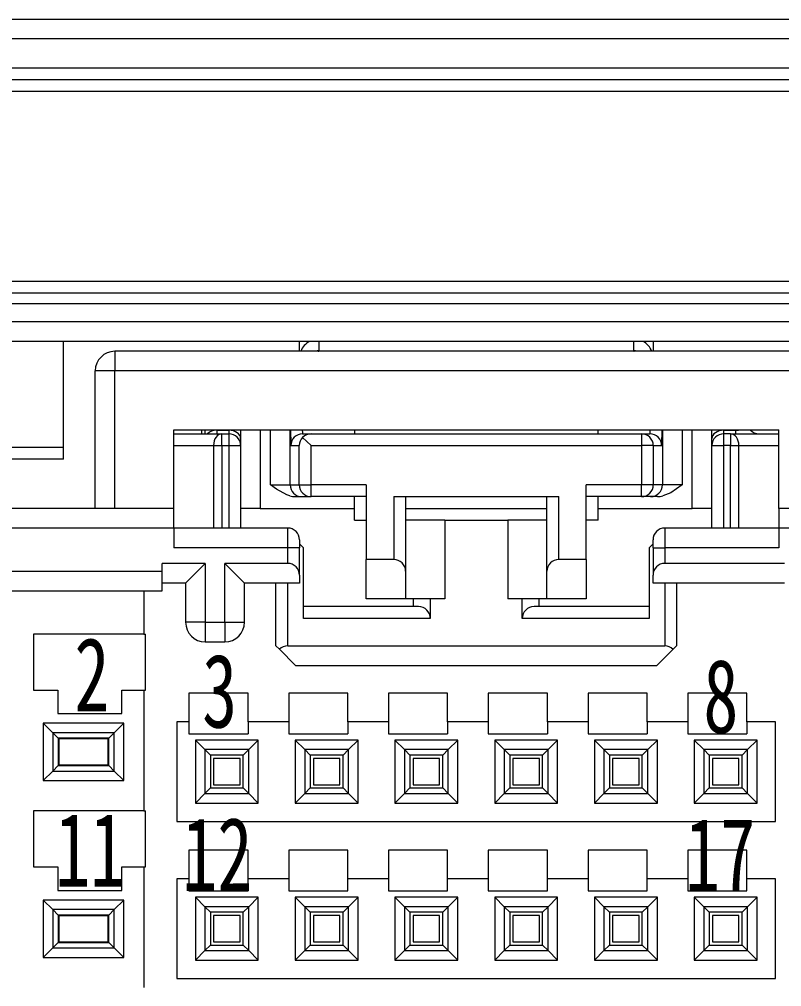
# Model space of a CAD drawing. Header units: inches. Extents: x 47316 to 59086, y 3141 to 11743.
# Drawn here: x 55402.85 to 55426.13, y 9795.87 to 9825.42 of the extents above; entities that cross this region are included whole.
import ezdxf

# ---------------------------------------------------------------- set-up
doc = ezdxf.new("R2010")
doc.units = ezdxf.units.IN
doc.header["$MEASUREMENT"] = 0
doc.layers.add('_BLACK_HOLE', color=7, linetype='Continuous')
doc.styles.get("Standard").update_dxf_attribs({"font": ''})
doc.styles.get('Standard').set_extended_font_data('SimSun')

msp = doc.modelspace()

# ---------------------------------------------------------------- linework, layer by layer
at = {"layer": '_BLACK_HOLE', "color": 0, "lineweight": 15}
for p, q in [((55440.793, 9825.421), (55392.817, 9825.421)), ((55440.793, 9824.821), (55392.817, 9824.821)), ((55442.937, 9823.927), (55390.673, 9823.927)), ((55442.937, 9823.572), (55390.673, 9823.572)), ((55444.081, 9823.217), (55389.529, 9823.217)), ((55385.365, 9817.42), (55448.245, 9817.42)), ((55385.365, 9817.063), (55448.245, 9817.063)), ((55385.365, 9816.741), (55448.245, 9816.741)), ((55442.125, 9816.181), (55391.485, 9816.181)), ((55442.125, 9815.581), (55391.485, 9815.581)), ((55411.125, 9812.881), (55411.136, 9812.44)), ((55411.489, 9812.88), (55411.494, 9812.79)), ((55411.494, 9812.79), (55411.498, 9812.766)), ((55411.498, 9812.766), (55411.499, 9812.763)), ((55411.499, 9812.763), (55411.501, 9812.761)), ((55422.109, 9812.761), (55422.11, 9812.762)), ((55422.11, 9812.762), (55422.111, 9812.764)), ((55422.111, 9812.764), (55422.113, 9812.77)), ((55422.113, 9812.77), (55422.121, 9812.88)), ((55422.474, 9812.435), (55422.485, 9812.881)), ((55411.136, 9812.44), (55411.139, 9812.407)), ((55411.139, 9812.407), (55411.14, 9812.402)), ((55411.14, 9812.402), (55411.141, 9812.401)), ((55422.469, 9812.401), (55422.47, 9812.402)), ((55422.47, 9812.402), (55422.471, 9812.405)), ((55422.471, 9812.405), (55422.474, 9812.435)), ((55410.7, 9811.065), (55410.519, 9811.201)), ((55423.091, 9811.201), (55422.745, 9810.96)), ((55411.014, 9810.891), (55410.7, 9811.065)), ((55422.745, 9810.96), (55422.504, 9810.862)), ((55411.106, 9810.862), (55411.014, 9810.891))]:
    msp.add_line(p, q, dxfattribs=at)
at = {"layer": '_BLACK_HOLE', "color": 0, "lineweight": 15, "ltscale": 0.0675}
msp.add_line((55404.195, 9812.341), (55404.195, 9815.581), dxfattribs=at)
at = {"layer": '_BLACK_HOLE', "color": 0, "lineweight": 15, "ltscale": 0.00625}
for p, q in [((55411.405, 9815.281), (55411.405, 9815.581)), ((55422.205, 9815.581), (55422.205, 9815.281))]:
    msp.add_line(p, q, dxfattribs=at)
at = {"layer": '_BLACK_HOLE', "color": 0, "lineweight": 15, "ltscale": 0.005978}
for p, q in [((55412.005, 9815.294), (55412.005, 9815.581)), ((55421.605, 9815.581), (55421.605, 9815.294))]:
    msp.add_line(p, q, dxfattribs=at)
at = {"layer": '_BLACK_HOLE', "color": 0, "lineweight": 15, "ltscale": 0.460001}
for p, q in [((55427.845, 9815.281), (55405.765, 9815.281)), ((55427.845, 9814.681), (55405.765, 9814.681))]:
    msp.add_line(p, q, dxfattribs=at)
at = {"layer": '_BLACK_HOLE', "color": 0, "lineweight": 15, "ltscale": 0.0125}
for p, q in [((55405.765, 9815.281), (55405.765, 9814.681)), ((55405.765, 9814.681), (55405.165, 9814.681)), ((55407.565, 9809.881), (55407.565, 9810.481)), ((55410.205, 9810.481), (55409.605, 9810.481)), ((55424.005, 9810.481), (55423.405, 9810.481)), ((55426.045, 9810.481), (55426.045, 9809.881)), ((55407.565, 9809.881), (55407.565, 9809.281)), ((55411.045, 9809.281), (55411.045, 9809.881)), ((55422.565, 9809.881), (55422.565, 9809.281)), ((55426.045, 9809.881), (55426.045, 9809.281)), ((55407.205, 9807.961), (55407.205, 9808.561)), ((55415.401, 9807.721), (55415.401, 9807.121)), ((55418.209, 9807.121), (55418.209, 9807.721)), ((55408.525, 9807.001), (55407.925, 9807.001)), ((55408.525, 9807.001), (55409.125, 9807.001)), ((55408.525, 9807.001), (55408.525, 9806.401)), ((55409.125, 9807.001), (55409.125, 9806.401)), ((55409.125, 9807.001), (55409.725, 9807.001)), ((55408.525, 9806.401), (55409.125, 9806.401))]:
    msp.add_line(p, q, dxfattribs=at)
at = {"layer": '_BLACK_HOLE', "color": 0, "lineweight": 15, "ltscale": 0.0875}
for p, q in [((55405.165, 9810.481), (55405.165, 9814.681)), ((55405.765, 9810.481), (55405.765, 9814.681))]:
    msp.add_line(p, q, dxfattribs=at)
at = {"layer": '_BLACK_HOLE', "color": 0, "lineweight": 15, "ltscale": 0.05}
for p, q in [((55407.565, 9810.481), (55407.565, 9812.881)), ((55410.205, 9812.881), (55410.205, 9810.481)), ((55423.405, 9810.481), (55423.405, 9812.881)), ((55426.045, 9810.481), (55426.045, 9812.881)), ((55415.845, 9810.121), (55415.845, 9807.721)), ((55417.765, 9810.121), (55417.765, 9807.721))]:
    msp.add_line(p, q, dxfattribs=at)
at = {"layer": '_BLACK_HOLE', "color": 0, "lineweight": 15, "ltscale": 0.385001}
msp.add_line((55407.565, 9812.881), (55426.045, 9812.881), dxfattribs=at)
at = {"layer": '_BLACK_HOLE', "color": 0, "lineweight": 15, "ltscale": 0.030608}
for p, q in [((55407.565, 9812.761), (55409.034, 9812.761)), ((55424.576, 9812.761), (55426.045, 9812.761))]:
    msp.add_line(p, q, dxfattribs=at)
at = {"layer": '_BLACK_HOLE', "color": 0, "lineweight": 15, "ltscale": 0.0025}
for p, q in [((55408.417, 9812.761), (55408.417, 9812.881)), ((55408.525, 9812.761), (55408.525, 9812.881))]:
    msp.add_line(p, q, dxfattribs=at)
at = {"layer": '_BLACK_HOLE', "color": 0, "lineweight": 15, "ltscale": 0.00030365}
for p, q in [((55408.885, 9812.867), (55408.885, 9812.881)), ((55409.245, 9812.881), (55409.245, 9812.867)), ((55424.365, 9812.867), (55424.365, 9812.881)), ((55424.725, 9812.881), (55424.725, 9812.867))]:
    msp.add_line(p, q, dxfattribs=at)
at = {"layer": '_BLACK_HOLE', "color": 0, "lineweight": 15, "ltscale": 0.0075}
for p, q in [((55408.885, 9812.867), (55409.245, 9812.867)), ((55409.034, 9812.401), (55409.034, 9812.761)), ((55409.245, 9812.761), (55409.245, 9812.401)), ((55421.853, 9812.761), (55421.853, 9812.401)), ((55424.365, 9812.867), (55424.725, 9812.867)), ((55424.365, 9812.401), (55424.365, 9812.761)), ((55424.576, 9812.761), (55424.576, 9812.401)), ((55409.245, 9812.401), (55409.605, 9812.401)), ((55424.005, 9812.401), (55424.365, 9812.401)), ((55404.195, 9811.981), (55404.195, 9812.341)), ((55411.757, 9810.841), (55411.757, 9811.201)), ((55421.853, 9810.841), (55421.853, 9811.201)), ((55413.085, 9810.121), (55413.445, 9810.121)), ((55420.525, 9810.121), (55420.165, 9810.121)), ((55411.405, 9809.281), (55411.045, 9809.281)), ((55422.205, 9809.281), (55422.565, 9809.281))]:
    msp.add_line(p, q, dxfattribs=at)
at = {"layer": '_BLACK_HOLE', "color": 0, "lineweight": 15, "ltscale": 0.002197}
for p, q in [((55408.885, 9812.761), (55408.885, 9812.867)), ((55409.245, 9812.867), (55409.245, 9812.761)), ((55424.365, 9812.761), (55424.365, 9812.867)), ((55424.725, 9812.867), (55424.725, 9812.761))]:
    msp.add_line(p, q, dxfattribs=at)
at = {"layer": '_BLACK_HOLE', "color": 0, "lineweight": 15, "ltscale": 0.004393}
for p, q in [((55409.034, 9812.761), (55409.245, 9812.761)), ((55424.576, 9812.761), (55424.365, 9812.761)), ((55409.034, 9812.401), (55409.245, 9812.401)), ((55424.576, 9812.401), (55424.365, 9812.401))]:
    msp.add_line(p, q, dxfattribs=at)
at = {"layer": '_BLACK_HOLE', "color": 0, "lineweight": 15, "ltscale": 0.005607}
for p, q in [((55409.605, 9812.881), (55409.605, 9812.612)), ((55424.005, 9812.612), (55424.005, 9812.881))]:
    msp.add_line(p, q, dxfattribs=at)
at = {"layer": '_BLACK_HOLE', "color": 0, "lineweight": 15, "ltscale": 0.035001}
for p, q in [((55410.519, 9811.201), (55410.519, 9812.881)), ((55411.118, 9811.201), (55411.118, 9812.881)), ((55422.491, 9812.881), (55422.491, 9811.201)), ((55423.091, 9812.881), (55423.091, 9811.201)), ((55411.405, 9808.201), (55409.725, 9808.201))]:
    msp.add_line(p, q, dxfattribs=at)
at = {"layer": '_BLACK_HOLE', "color": 0, "lineweight": 15, "ltscale": 0.005333}
for p, q in [((55411.501, 9812.761), (55411.757, 9812.761)), ((55421.853, 9812.761), (55422.109, 9812.761)), ((55411.141, 9812.401), (55411.397, 9812.401)), ((55422.213, 9812.401), (55422.469, 9812.401))]:
    msp.add_line(p, q, dxfattribs=at)
at = {"layer": '_BLACK_HOLE', "color": 0, "lineweight": 15, "ltscale": 0.210339}
for p, q in [((55411.757, 9812.761), (55421.853, 9812.761)), ((55411.757, 9812.401), (55421.853, 9812.401))]:
    msp.add_line(p, q, dxfattribs=at)
at = {"layer": '_BLACK_HOLE', "color": 0, "lineweight": 15, "ltscale": 0.002482}
for p, q in [((55413.085, 9812.88), (55413.085, 9812.761)), ((55420.525, 9812.761), (55420.525, 9812.88))]:
    msp.add_line(p, q, dxfattribs=at)
at = {"layer": '_BLACK_HOLE', "color": 0, "lineweight": 15, "ltscale": 0.000356293}
msp.add_line((55425.193, 9812.864), (55425.193, 9812.881), dxfattribs=at)
at = {"layer": '_BLACK_HOLE', "color": 0, "lineweight": 15, "ltscale": 0.025304}
for p, q in [((55407.565, 9812.401), (55408.78, 9812.401)), ((55424.83, 9812.401), (55426.045, 9812.401))]:
    msp.add_line(p, q, dxfattribs=at)
at = {"layer": '_BLACK_HOLE', "color": 0, "lineweight": 15, "ltscale": 0.052499}
for p, q in [((55408.78, 9812.401), (55408.78, 9809.881)), ((55409.034, 9812.401), (55409.034, 9809.881)), ((55409.245, 9812.401), (55409.245, 9809.881)), ((55409.605, 9812.401), (55409.605, 9809.881)), ((55424.005, 9809.881), (55424.005, 9812.401)), ((55424.365, 9809.881), (55424.365, 9812.401)), ((55424.576, 9809.881), (55424.576, 9812.401)), ((55424.83, 9809.881), (55424.83, 9812.401))]:
    msp.add_line(p, q, dxfattribs=at)
at = {"layer": '_BLACK_HOLE', "color": 0, "lineweight": 15, "ltscale": 0.005304}
for p, q in [((55408.78, 9812.401), (55409.034, 9812.401)), ((55424.576, 9812.401), (55424.83, 9812.401))]:
    msp.add_line(p, q, dxfattribs=at)
at = {"layer": '_BLACK_HOLE', "color": 0, "lineweight": 15, "ltscale": 0.004387}
msp.add_line((55409.605, 9812.612), (55409.605, 9812.402), dxfattribs=at)
at = {"layer": '_BLACK_HOLE', "color": 0, "lineweight": 15, "ltscale": 0.025}
for p, q in [((55411.397, 9811.201), (55411.397, 9812.401)), ((55411.757, 9811.201), (55411.757, 9812.401)), ((55421.853, 9812.401), (55421.853, 9811.201)), ((55422.213, 9812.401), (55422.213, 9811.201)), ((55415.845, 9810.121), (55414.645, 9810.121)), ((55418.965, 9810.121), (55417.765, 9810.121)), ((55413.445, 9807.721), (55413.445, 9808.921)), ((55420.165, 9808.921), (55420.165, 9807.721)), ((55407.925, 9808.201), (55407.925, 9807.001)), ((55409.725, 9807.001), (55409.725, 9808.201)), ((55414.645, 9807.721), (55413.445, 9807.721)), ((55415.845, 9807.721), (55414.645, 9807.721)), ((55418.965, 9807.721), (55417.765, 9807.721)), ((55420.165, 9807.721), (55418.965, 9807.721))]:
    msp.add_line(p, q, dxfattribs=at)
at = {"layer": '_BLACK_HOLE', "color": 0, "lineweight": 15, "ltscale": 0.007464}
msp.add_line((55411.757, 9812.401), (55411.501, 9812.652), dxfattribs=at)
at = {"layer": '_BLACK_HOLE', "color": 0, "lineweight": 15, "ltscale": 0.007498}
for p, q in [((55422.213, 9812.401), (55421.853, 9812.401)), ((55411.397, 9811.201), (55411.757, 9811.201)), ((55422.213, 9811.201), (55421.853, 9811.201))]:
    msp.add_line(p, q, dxfattribs=at)
at = {"layer": '_BLACK_HOLE', "color": 0, "lineweight": 15, "ltscale": 0.004394}
msp.add_line((55424.005, 9812.401), (55424.005, 9812.612), dxfattribs=at)
at = {"layer": '_BLACK_HOLE', "color": 0, "lineweight": 15, "ltscale": 0.274789}
for p, q in [((55404.195, 9812.341), (55391.005, 9812.341)), ((55404.195, 9811.981), (55391.005, 9811.981))]:
    msp.add_line(p, q, dxfattribs=at)
at = {"layer": '_BLACK_HOLE', "color": 0, "lineweight": 15, "ltscale": 0.008746}
msp.add_line((55410.519, 9811.201), (55410.938, 9811.201), dxfattribs=at)
at = {"layer": '_BLACK_HOLE', "color": 0, "lineweight": 15, "ltscale": 0.003751}
msp.add_line((55410.938, 9811.201), (55411.118, 9811.201), dxfattribs=at)
at = {"layer": '_BLACK_HOLE', "color": 0, "lineweight": 15, "ltscale": 0.005801}
for p, q in [((55411.118, 9811.201), (55411.397, 9811.201)), ((55422.491, 9811.201), (55422.213, 9811.201))]:
    msp.add_line(p, q, dxfattribs=at)
at = {"layer": '_BLACK_HOLE', "color": 0, "lineweight": 15, "ltscale": 0.03517}
for p, q in [((55413.445, 9811.201), (55411.757, 9811.201)), ((55421.853, 9811.201), (55420.165, 9811.201)), ((55413.445, 9810.841), (55411.757, 9810.841)), ((55421.853, 9810.841), (55420.165, 9810.841))]:
    msp.add_line(p, q, dxfattribs=at)
at = {"layer": '_BLACK_HOLE', "color": 0, "lineweight": 15, "ltscale": 0.0475}
for p, q in [((55413.445, 9811.201), (55413.445, 9808.921)), ((55420.165, 9808.921), (55420.165, 9811.201)), ((55414.645, 9810.841), (55414.645, 9808.561)), ((55418.965, 9808.561), (55418.965, 9810.841))]:
    msp.add_line(p, q, dxfattribs=at)
at = {"layer": '_BLACK_HOLE', "color": 0, "lineweight": 15, "ltscale": 0.003752}
msp.add_line((55422.672, 9811.201), (55422.491, 9811.201), dxfattribs=at)
at = {"layer": '_BLACK_HOLE', "color": 0, "lineweight": 15, "ltscale": 0.008745}
msp.add_line((55423.091, 9811.201), (55422.672, 9811.201), dxfattribs=at)
at = {"layer": '_BLACK_HOLE', "color": 0, "lineweight": 15, "ltscale": 0.004381}
for p, q in [((55411.268, 9810.841), (55411.478, 9810.841)), ((55422.342, 9810.841), (55422.132, 9810.841))]:
    msp.add_line(p, q, dxfattribs=at)
at = {"layer": '_BLACK_HOLE', "color": 0, "lineweight": 15, "ltscale": 0.005803}
for p, q in [((55411.478, 9810.841), (55411.757, 9810.841)), ((55422.132, 9810.841), (55421.853, 9810.841))]:
    msp.add_line(p, q, dxfattribs=at)
at = {"layer": '_BLACK_HOLE', "color": 0, "lineweight": 15, "ltscale": 0.015}
for p, q in [((55413.085, 9810.121), (55413.085, 9810.841)), ((55420.525, 9810.121), (55420.525, 9810.841)), ((55404.025, 9804.931), (55404.025, 9804.211)), ((55405.975, 9804.211), (55405.975, 9804.931)), ((55404.025, 9799.531), (55404.025, 9798.811)), ((55405.975, 9798.811), (55405.975, 9799.531))]:
    msp.add_line(p, q, dxfattribs=at)
at = {"layer": '_BLACK_HOLE', "color": 0, "lineweight": 15, "ltscale": 0.104999}
msp.add_line((55414.285, 9810.841), (55419.325, 9810.841), dxfattribs=at)
at = {"layer": '_BLACK_HOLE', "color": 0, "lineweight": 15, "ltscale": 0.04}
for p, q in [((55414.285, 9810.841), (55414.285, 9808.921)), ((55419.325, 9808.921), (55419.325, 9810.841))]:
    msp.add_line(p, q, dxfattribs=at)
at = {"layer": '_BLACK_HOLE', "color": 0, "lineweight": 15, "ltscale": 0.339999}
for p, q in [((55407.565, 9810.481), (55391.245, 9810.481)), ((55442.365, 9810.481), (55426.045, 9810.481)), ((55407.565, 9809.881), (55391.245, 9809.881)), ((55442.365, 9809.881), (55426.045, 9809.881))]:
    msp.add_line(p, q, dxfattribs=at)
at = {"layer": '_BLACK_HOLE', "color": 0, "lineweight": 15, "ltscale": 0.060001}
for p, q in [((55410.205, 9810.481), (55413.085, 9810.481)), ((55420.525, 9810.481), (55423.405, 9810.481))]:
    msp.add_line(p, q, dxfattribs=at)
at = {"layer": '_BLACK_HOLE', "color": 0, "lineweight": 15, "ltscale": 0.089999}
msp.add_line((55414.645, 9810.481), (55418.965, 9810.481), dxfattribs=at)
at = {"layer": '_BLACK_HOLE', "color": 0, "lineweight": 15, "ltscale": 0.039999}
for p, q in [((55415.845, 9810.121), (55417.765, 9810.121)), ((55410.685, 9806.281), (55410.685, 9808.201)), ((55411.045, 9806.281), (55411.045, 9808.201)), ((55422.565, 9808.201), (55422.565, 9806.281)), ((55422.925, 9808.201), (55422.925, 9806.281)), ((55408.225, 9803.401), (55408.225, 9801.481)), ((55410.145, 9801.481), (55410.145, 9803.401)), ((55411.273, 9803.401), (55411.273, 9801.481)), ((55413.193, 9803.401), (55411.273, 9803.401)), ((55413.193, 9801.481), (55413.193, 9803.401)), ((55414.321, 9803.401), (55414.321, 9801.481)), ((55416.241, 9801.481), (55416.241, 9803.401)), ((55417.369, 9803.401), (55417.369, 9801.481)), ((55419.289, 9801.481), (55419.289, 9803.401)), ((55420.417, 9803.401), (55420.417, 9801.481)), ((55422.337, 9803.401), (55420.417, 9803.401)), ((55422.337, 9801.481), (55422.337, 9803.401)), ((55423.465, 9803.401), (55423.465, 9801.481)), ((55425.385, 9801.481), (55425.385, 9803.401)), ((55411.273, 9801.481), (55413.193, 9801.481)), ((55420.417, 9801.481), (55422.337, 9801.481)), ((55408.225, 9798.601), (55408.225, 9796.681)), ((55410.145, 9796.681), (55410.145, 9798.601)), ((55411.273, 9798.601), (55411.273, 9796.681)), ((55413.193, 9798.601), (55411.273, 9798.601)), ((55413.193, 9796.681), (55413.193, 9798.601)), ((55414.321, 9798.601), (55414.321, 9796.681)), ((55416.241, 9796.681), (55416.241, 9798.601)), ((55417.369, 9798.601), (55417.369, 9796.681)), ((55419.289, 9796.681), (55419.289, 9798.601)), ((55420.417, 9798.601), (55420.417, 9796.681)), ((55422.337, 9798.601), (55420.417, 9798.601)), ((55422.337, 9796.681), (55422.337, 9798.601)), ((55423.465, 9798.601), (55423.465, 9796.681)), ((55425.385, 9796.681), (55425.385, 9798.601)), ((55411.273, 9796.681), (55413.193, 9796.681)), ((55420.417, 9796.681), (55422.337, 9796.681))]:
    msp.add_line(p, q, dxfattribs=at)
at = {"layer": '_BLACK_HOLE', "color": 0, "lineweight": 15, "ltscale": 0.072501}
for p, q in [((55411.045, 9809.881), (55407.565, 9809.881)), ((55426.045, 9809.881), (55422.565, 9809.881)), ((55411.045, 9809.281), (55407.565, 9809.281)), ((55426.045, 9809.281), (55422.565, 9809.281))]:
    msp.add_line(p, q, dxfattribs=at)
at = {"layer": '_BLACK_HOLE', "color": 0, "lineweight": 15, "ltscale": 0.005}
for p, q in [((55411.405, 9809.521), (55411.405, 9809.281)), ((55422.205, 9809.281), (55422.205, 9809.521)), ((55407.205, 9808.561), (55407.205, 9808.801)), ((55411.405, 9808.441), (55411.405, 9808.201)), ((55422.205, 9808.201), (55422.205, 9808.441)), ((55414.885, 9807.481), (55414.885, 9807.721)), ((55418.725, 9807.481), (55418.725, 9807.721)), ((55404.034, 9803.458), (55403.865, 9803.628)), ((55405.576, 9803.458), (55405.745, 9803.628)), ((55408.684, 9802.942), (55408.515, 9803.112)), ((55409.686, 9802.942), (55409.855, 9803.112)), ((55411.732, 9802.942), (55411.563, 9803.112)), ((55412.734, 9802.942), (55412.903, 9803.112)), ((55414.78, 9802.942), (55414.611, 9803.112)), ((55415.782, 9802.942), (55415.951, 9803.112)), ((55417.828, 9802.942), (55417.659, 9803.112)), ((55418.83, 9802.942), (55418.999, 9803.112)), ((55420.876, 9802.942), (55420.707, 9803.112)), ((55421.878, 9802.942), (55422.047, 9803.112)), ((55423.924, 9802.942), (55423.755, 9803.112)), ((55424.926, 9802.942), (55425.095, 9803.112)), ((55404.034, 9802.625), (55403.865, 9802.455)), ((55405.576, 9802.625), (55405.745, 9802.455)), ((55408.684, 9801.941), (55408.515, 9801.771)), ((55409.686, 9801.941), (55409.855, 9801.771)), ((55411.732, 9801.941), (55411.563, 9801.771)), ((55412.734, 9801.941), (55412.903, 9801.771)), ((55414.78, 9801.941), (55414.611, 9801.771)), ((55415.782, 9801.941), (55415.951, 9801.771)), ((55417.828, 9801.941), (55417.659, 9801.771)), ((55418.83, 9801.941), (55418.999, 9801.771)), ((55420.876, 9801.941), (55420.707, 9801.771)), ((55421.878, 9801.941), (55422.047, 9801.771)), ((55423.924, 9801.941), (55423.755, 9801.771)), ((55424.926, 9801.941), (55425.095, 9801.771)), ((55404.034, 9798.058), (55403.865, 9798.228)), ((55405.576, 9798.058), (55405.745, 9798.228)), ((55408.684, 9798.142), (55408.515, 9798.312)), ((55409.686, 9798.142), (55409.855, 9798.312)), ((55411.732, 9798.142), (55411.563, 9798.312)), ((55412.734, 9798.142), (55412.903, 9798.312)), ((55414.78, 9798.142), (55414.611, 9798.312)), ((55415.782, 9798.142), (55415.951, 9798.312)), ((55417.828, 9798.142), (55417.659, 9798.312)), ((55418.83, 9798.142), (55418.999, 9798.312)), ((55420.876, 9798.142), (55420.707, 9798.312)), ((55421.878, 9798.142), (55422.047, 9798.312)), ((55423.924, 9798.142), (55423.755, 9798.312)), ((55424.926, 9798.142), (55425.095, 9798.312)), ((55404.034, 9797.225), (55403.865, 9797.055)), ((55405.576, 9797.225), (55405.745, 9797.055)), ((55408.684, 9797.141), (55408.515, 9796.971)), ((55409.686, 9797.141), (55409.855, 9796.971)), ((55411.732, 9797.141), (55411.563, 9796.971)), ((55412.734, 9797.141), (55412.903, 9796.971)), ((55414.78, 9797.141), (55414.611, 9796.971)), ((55415.782, 9797.141), (55415.951, 9796.971)), ((55417.828, 9797.141), (55417.659, 9796.971)), ((55418.83, 9797.141), (55418.999, 9796.971)), ((55420.876, 9797.141), (55420.707, 9796.971)), ((55421.878, 9797.141), (55422.047, 9796.971)), ((55423.924, 9797.141), (55423.755, 9796.971)), ((55424.926, 9797.141), (55425.095, 9796.971))]:
    msp.add_line(p, q, dxfattribs=at)
at = {"layer": '_BLACK_HOLE', "color": 0, "lineweight": 15, "ltscale": 0.010001}
for p, q in [((55411.045, 9808.801), (55411.045, 9809.281)), ((55422.565, 9809.281), (55422.565, 9808.801))]:
    msp.add_line(p, q, dxfattribs=at)
at = {"layer": '_BLACK_HOLE', "color": 0, "lineweight": 15, "ltscale": 0.003535}
for p, q in [((55411.525, 9809.281), (55411.405, 9809.401)), ((55422.205, 9809.401), (55422.085, 9809.281))]:
    msp.add_line(p, q, dxfattribs=at)
at = {"layer": '_BLACK_HOLE', "color": 0, "lineweight": 15, "ltscale": 0.0175}
for p, q in [((55411.405, 9808.441), (55411.405, 9809.281)), ((55422.205, 9809.281), (55422.205, 9808.441)), ((55414.285, 9808.921), (55413.445, 9808.921)), ((55420.165, 9808.921), (55419.325, 9808.921)), ((55414.645, 9808.561), (55414.645, 9807.721)), ((55418.965, 9807.721), (55418.965, 9808.561))]:
    msp.add_line(p, q, dxfattribs=at)
at = {"layer": '_BLACK_HOLE', "color": 0, "lineweight": 15, "ltscale": 0.045}
for p, q in [((55411.525, 9807.121), (55411.525, 9809.281)), ((55422.085, 9809.281), (55422.085, 9807.121))]:
    msp.add_line(p, q, dxfattribs=at)
at = {"layer": '_BLACK_HOLE', "color": 0, "lineweight": 15, "ltscale": 0.121249}
for p, q in [((55401.385, 9808.561), (55407.205, 9808.561)), ((55401.385, 9807.961), (55407.205, 9807.961))]:
    msp.add_line(p, q, dxfattribs=at)
at = {"layer": '_BLACK_HOLE', "color": 0, "lineweight": 15, "ltscale": 0.027499}
msp.add_line((55408.525, 9808.801), (55407.205, 9808.801), dxfattribs=at)
at = {"layer": '_BLACK_HOLE', "color": 0, "lineweight": 15, "ltscale": 0.017678}
for p, q in [((55407.925, 9808.201), (55408.525, 9808.801)), ((55409.725, 9808.201), (55409.125, 9808.801))]:
    msp.add_line(p, q, dxfattribs=at)
at = {"layer": '_BLACK_HOLE', "color": 0, "lineweight": 15, "ltscale": 0.0375}
for p, q in [((55408.525, 9808.801), (55408.525, 9807.001)), ((55409.125, 9807.001), (55409.125, 9808.801))]:
    msp.add_line(p, q, dxfattribs=at)
at = {"layer": '_BLACK_HOLE', "color": 0, "lineweight": 15, "ltscale": 0.040001}
for p, q in [((55411.045, 9808.801), (55409.125, 9808.801)), ((55410.145, 9803.401), (55408.225, 9803.401)), ((55416.241, 9803.401), (55414.321, 9803.401)), ((55419.289, 9803.401), (55417.369, 9803.401)), ((55425.385, 9803.401), (55423.465, 9803.401)), ((55408.225, 9801.481), (55410.145, 9801.481)), ((55414.321, 9801.481), (55416.241, 9801.481)), ((55417.369, 9801.481), (55419.289, 9801.481)), ((55423.465, 9801.481), (55425.385, 9801.481)), ((55410.145, 9798.601), (55408.225, 9798.601)), ((55416.241, 9798.601), (55414.321, 9798.601)), ((55419.289, 9798.601), (55417.369, 9798.601)), ((55425.385, 9798.601), (55423.465, 9798.601)), ((55408.225, 9796.681), (55410.145, 9796.681)), ((55414.321, 9796.681), (55416.241, 9796.681)), ((55417.369, 9796.681), (55419.289, 9796.681)), ((55423.465, 9796.681), (55425.385, 9796.681))]:
    msp.add_line(p, q, dxfattribs=at)
at = {"layer": '_BLACK_HOLE', "color": 0, "lineweight": 15, "ltscale": 0.07625}
msp.add_line((55426.225, 9808.801), (55422.565, 9808.801), dxfattribs=at)
at = {"layer": '_BLACK_HOLE', "color": 0, "lineweight": 15, "ltscale": 0.0275}
msp.add_line((55406.65, 9807.961), (55406.65, 9806.641), dxfattribs=at)
at = {"layer": '_BLACK_HOLE', "color": 0, "lineweight": 15, "ltscale": 0.014999}
msp.add_line((55407.925, 9808.201), (55407.205, 9808.201), dxfattribs=at)
at = {"layer": '_BLACK_HOLE', "color": 0, "lineweight": 15, "ltscale": 0.083749}
msp.add_line((55426.225, 9808.201), (55422.205, 9808.201), dxfattribs=at)
at = {"layer": '_BLACK_HOLE', "color": 0, "lineweight": 15, "ltscale": 0.07325}
for p, q in [((55415.041, 9807.481), (55411.525, 9807.481)), ((55422.085, 9807.481), (55418.569, 9807.481))]:
    msp.add_line(p, q, dxfattribs=at)
at = {"layer": '_BLACK_HOLE', "color": 0, "lineweight": 15, "ltscale": 0.08075}
for p, q in [((55415.401, 9807.121), (55411.525, 9807.121)), ((55422.085, 9807.121), (55418.209, 9807.121))]:
    msp.add_line(p, q, dxfattribs=at)
at = {"layer": '_BLACK_HOLE', "color": 0, "lineweight": 15, "ltscale": 0.035625}
for p, q in [((55403.275, 9806.641), (55403.275, 9804.931)), ((55406.695, 9804.931), (55406.695, 9806.641)), ((55403.275, 9801.241), (55403.275, 9799.531)), ((55406.695, 9799.531), (55406.695, 9801.241))]:
    msp.add_line(p, q, dxfattribs=at)
at = {"layer": '_BLACK_HOLE', "color": 0, "lineweight": 15, "ltscale": 0.070312}
for p, q in [((55406.65, 9806.641), (55403.275, 9806.641)), ((55406.65, 9801.241), (55403.275, 9801.241))]:
    msp.add_line(p, q, dxfattribs=at)
at = {"layer": '_BLACK_HOLE', "color": 0, "lineweight": 15, "ltscale": 0.000938416}
for p, q in [((55406.65, 9806.641), (55406.695, 9806.641)), ((55406.65, 9804.931), (55406.695, 9804.931)), ((55406.65, 9801.241), (55406.695, 9801.241)), ((55406.65, 9799.531), (55406.695, 9799.531))]:
    msp.add_line(p, q, dxfattribs=at)
at = {"layer": '_BLACK_HOLE', "color": 0, "lineweight": 15, "ltscale": 0.003106}
for p, q in [((55410.79, 9806.176), (55410.685, 9806.281)), ((55422.925, 9806.281), (55422.82, 9806.176))]:
    msp.add_line(p, q, dxfattribs=at)
at = {"layer": '_BLACK_HOLE', "color": 0, "lineweight": 15, "ltscale": 0.014571}
for p, q in [((55410.79, 9806.176), (55411.285, 9805.681)), ((55422.325, 9805.681), (55422.82, 9806.176))]:
    msp.add_line(p, q, dxfattribs=at)
at = {"layer": '_BLACK_HOLE', "color": 0, "lineweight": 15, "ltscale": 0.239999}
msp.add_line((55411.045, 9806.281), (55422.565, 9806.281), dxfattribs=at)
at = {"layer": '_BLACK_HOLE', "color": 0, "lineweight": 15, "ltscale": 0.229999}
msp.add_line((55411.285, 9805.681), (55422.325, 9805.681), dxfattribs=at)
at = {"layer": '_BLACK_HOLE', "color": 0, "lineweight": 15, "ltscale": 0.015625}
for p, q in [((55403.275, 9804.931), (55404.025, 9804.931)), ((55403.275, 9799.531), (55404.025, 9799.531))]:
    msp.add_line(p, q, dxfattribs=at)
at = {"layer": '_BLACK_HOLE', "color": 0, "lineweight": 15, "ltscale": 0.014063}
for p, q in [((55405.975, 9804.931), (55406.65, 9804.931)), ((55405.975, 9799.531), (55406.65, 9799.531))]:
    msp.add_line(p, q, dxfattribs=at)
at = {"layer": '_BLACK_HOLE', "color": 0, "lineweight": 15, "ltscale": 0.076875}
for p, q in [((55406.65, 9804.931), (55406.65, 9801.241)), ((55406.65, 9799.531), (55406.65, 9795.841))]:
    msp.add_line(p, q, dxfattribs=at)
at = {"layer": '_BLACK_HOLE', "color": 0, "lineweight": 15, "ltscale": 0.037625}
for p, q in [((55409.833, 9804.841), (55408.027, 9804.841)), ((55412.881, 9804.841), (55411.075, 9804.841)), ((55415.929, 9804.841), (55414.123, 9804.841)), ((55418.977, 9804.841), (55417.171, 9804.841)), ((55422.025, 9804.841), (55420.219, 9804.841)), ((55425.073, 9804.841), (55423.267, 9804.841)), ((55408.027, 9803.599), (55409.833, 9803.599)), ((55411.075, 9803.599), (55412.881, 9803.599)), ((55414.123, 9803.599), (55415.929, 9803.599)), ((55417.171, 9803.599), (55418.977, 9803.599)), ((55420.219, 9803.599), (55422.025, 9803.599)), ((55423.267, 9803.599), (55425.073, 9803.599)), ((55409.833, 9800.041), (55408.027, 9800.041)), ((55412.881, 9800.041), (55411.075, 9800.041)), ((55415.929, 9800.041), (55414.123, 9800.041)), ((55418.977, 9800.041), (55417.171, 9800.041)), ((55422.025, 9800.041), (55420.219, 9800.041)), ((55425.073, 9800.041), (55423.267, 9800.041)), ((55408.027, 9798.799), (55409.833, 9798.799)), ((55411.075, 9798.799), (55412.881, 9798.799)), ((55414.123, 9798.799), (55415.929, 9798.799)), ((55417.171, 9798.799), (55418.977, 9798.799)), ((55420.219, 9798.799), (55422.025, 9798.799)), ((55423.267, 9798.799), (55425.073, 9798.799))]:
    msp.add_line(p, q, dxfattribs=at)
at = {"layer": '_BLACK_HOLE', "color": 0, "lineweight": 15, "ltscale": 0.01825}
for p, q in [((55408.027, 9804.841), (55408.027, 9803.965)), ((55409.833, 9803.965), (55409.833, 9804.841)), ((55411.075, 9804.841), (55411.075, 9803.965)), ((55412.881, 9803.965), (55412.881, 9804.841)), ((55414.123, 9804.841), (55414.123, 9803.965)), ((55415.929, 9803.965), (55415.929, 9804.841)), ((55417.171, 9804.841), (55417.171, 9803.965)), ((55418.977, 9803.965), (55418.977, 9804.841)), ((55420.219, 9804.841), (55420.219, 9803.965)), ((55422.025, 9803.965), (55422.025, 9804.841)), ((55423.267, 9804.841), (55423.267, 9803.965)), ((55425.073, 9803.965), (55425.073, 9804.841)), ((55425.949, 9803.965), (55425.073, 9803.965)), ((55408.027, 9800.041), (55408.027, 9799.165)), ((55409.833, 9799.165), (55409.833, 9800.041)), ((55411.075, 9800.041), (55411.075, 9799.165)), ((55412.881, 9799.165), (55412.881, 9800.041)), ((55414.123, 9800.041), (55414.123, 9799.165)), ((55415.929, 9799.165), (55415.929, 9800.041)), ((55417.171, 9800.041), (55417.171, 9799.165)), ((55418.977, 9799.165), (55418.977, 9800.041)), ((55420.219, 9800.041), (55420.219, 9799.165)), ((55422.025, 9799.165), (55422.025, 9800.041)), ((55423.267, 9800.041), (55423.267, 9799.165)), ((55425.073, 9799.165), (55425.073, 9800.041)), ((55425.949, 9799.165), (55425.073, 9799.165))]:
    msp.add_line(p, q, dxfattribs=at)
at = {"layer": '_BLACK_HOLE', "color": 0, "lineweight": 15, "ltscale": 0.040625}
for p, q in [((55404.025, 9804.211), (55405.975, 9804.211)), ((55404.025, 9798.811), (55405.975, 9798.811))]:
    msp.add_line(p, q, dxfattribs=at)
at = {"layer": '_BLACK_HOLE', "color": 0, "lineweight": 15, "ltscale": 0.036501}
for p, q in [((55403.575, 9803.917), (55403.575, 9802.165)), ((55406.035, 9802.165), (55406.035, 9803.917)), ((55403.575, 9798.517), (55403.575, 9796.765)), ((55406.035, 9796.765), (55406.035, 9798.517))]:
    msp.add_line(p, q, dxfattribs=at)
at = {"layer": '_BLACK_HOLE', "color": 0, "lineweight": 15, "ltscale": 0.051251}
for p, q in [((55406.035, 9803.917), (55403.575, 9803.917)), ((55403.575, 9802.165), (55406.035, 9802.165)), ((55406.035, 9798.517), (55403.575, 9798.517)), ((55403.575, 9796.765), (55406.035, 9796.765))]:
    msp.add_line(p, q, dxfattribs=at)
at = {"layer": '_BLACK_HOLE', "color": 0, "lineweight": 15, "ltscale": 0.008536}
for p, q in [((55403.865, 9803.628), (55403.575, 9803.917)), ((55405.745, 9803.628), (55406.035, 9803.917)), ((55408.515, 9803.112), (55408.225, 9803.401)), ((55409.855, 9803.112), (55410.145, 9803.401)), ((55414.611, 9803.112), (55414.321, 9803.401)), ((55415.951, 9803.112), (55416.241, 9803.401)), ((55417.659, 9803.112), (55417.369, 9803.401)), ((55418.999, 9803.112), (55419.289, 9803.401)), ((55423.755, 9803.112), (55423.465, 9803.401)), ((55425.095, 9803.112), (55425.385, 9803.401)), ((55403.865, 9802.455), (55403.575, 9802.165)), ((55405.745, 9802.455), (55406.035, 9802.165)), ((55408.515, 9801.771), (55408.225, 9801.481)), ((55409.855, 9801.771), (55410.145, 9801.481)), ((55414.611, 9801.771), (55414.321, 9801.481)), ((55415.951, 9801.771), (55416.241, 9801.481)), ((55417.659, 9801.771), (55417.369, 9801.481)), ((55418.999, 9801.771), (55419.289, 9801.481)), ((55423.755, 9801.771), (55423.465, 9801.481)), ((55425.095, 9801.771), (55425.385, 9801.481)), ((55403.865, 9798.228), (55403.575, 9798.517)), ((55405.745, 9798.228), (55406.035, 9798.517)), ((55408.515, 9798.312), (55408.225, 9798.601)), ((55409.855, 9798.312), (55410.145, 9798.601)), ((55414.611, 9798.312), (55414.321, 9798.601)), ((55415.951, 9798.312), (55416.241, 9798.601)), ((55417.659, 9798.312), (55417.369, 9798.601)), ((55418.999, 9798.312), (55419.289, 9798.601)), ((55423.755, 9798.312), (55423.465, 9798.601)), ((55425.095, 9798.312), (55425.385, 9798.601)), ((55403.865, 9797.055), (55403.575, 9796.765)), ((55405.745, 9797.055), (55406.035, 9796.765)), ((55408.515, 9796.971), (55408.225, 9796.681)), ((55409.855, 9796.971), (55410.145, 9796.681)), ((55414.611, 9796.971), (55414.321, 9796.681)), ((55415.951, 9796.971), (55416.241, 9796.681)), ((55417.659, 9796.971), (55417.369, 9796.681)), ((55418.999, 9796.971), (55419.289, 9796.681)), ((55423.755, 9796.971), (55423.465, 9796.681)), ((55425.095, 9796.971), (55425.385, 9796.681))]:
    msp.add_line(p, q, dxfattribs=at)
at = {"layer": '_BLACK_HOLE', "color": 0, "lineweight": 15, "ltscale": 0.063499}
for p, q in [((55407.661, 9803.965), (55407.661, 9800.917)), ((55425.949, 9800.917), (55425.949, 9803.965)), ((55407.661, 9799.165), (55407.661, 9796.117)), ((55425.949, 9796.117), (55425.949, 9799.165))]:
    msp.add_line(p, q, dxfattribs=at)
at = {"layer": '_BLACK_HOLE', "color": 0, "lineweight": 15, "ltscale": 0.007625}
for p, q in [((55408.027, 9803.965), (55407.661, 9803.965)), ((55408.027, 9803.965), (55408.027, 9803.599)), ((55409.833, 9803.965), (55409.833, 9803.599)), ((55411.075, 9803.965), (55411.075, 9803.599)), ((55412.881, 9803.965), (55412.881, 9803.599)), ((55414.123, 9803.965), (55414.123, 9803.599)), ((55415.929, 9803.965), (55415.929, 9803.599)), ((55417.171, 9803.965), (55417.171, 9803.599)), ((55418.977, 9803.965), (55418.977, 9803.599)), ((55420.219, 9803.965), (55420.219, 9803.599)), ((55422.025, 9803.965), (55422.025, 9803.599)), ((55423.267, 9803.965), (55423.267, 9803.599)), ((55425.073, 9803.965), (55425.073, 9803.599)), ((55408.027, 9799.165), (55407.661, 9799.165)), ((55408.027, 9799.165), (55408.027, 9798.799)), ((55409.833, 9798.799), (55409.833, 9799.165)), ((55411.075, 9799.165), (55411.075, 9798.799)), ((55412.881, 9798.799), (55412.881, 9799.165)), ((55414.123, 9799.165), (55414.123, 9798.799)), ((55415.929, 9798.799), (55415.929, 9799.165)), ((55417.171, 9799.165), (55417.171, 9798.799)), ((55418.977, 9798.799), (55418.977, 9799.165)), ((55420.219, 9799.165), (55420.219, 9798.799)), ((55422.025, 9798.799), (55422.025, 9799.165)), ((55423.267, 9799.165), (55423.267, 9798.799)), ((55425.073, 9798.799), (55425.073, 9799.165))]:
    msp.add_line(p, q, dxfattribs=at)
at = {"layer": '_BLACK_HOLE', "color": 0, "lineweight": 15, "ltscale": 0.025874}
for p, q in [((55411.075, 9803.965), (55409.833, 9803.965)), ((55417.171, 9803.965), (55415.929, 9803.965)), ((55420.219, 9803.965), (55418.977, 9803.965)), ((55411.075, 9799.165), (55409.833, 9799.165)), ((55417.171, 9799.165), (55415.929, 9799.165)), ((55420.219, 9799.165), (55418.977, 9799.165))]:
    msp.add_line(p, q, dxfattribs=at)
at = {"layer": '_BLACK_HOLE', "color": 0, "lineweight": 15, "ltscale": 0.025876}
for p, q in [((55414.123, 9803.965), (55412.881, 9803.965)), ((55423.267, 9803.965), (55422.025, 9803.965)), ((55414.123, 9799.165), (55412.881, 9799.165)), ((55423.267, 9799.165), (55422.025, 9799.165))]:
    msp.add_line(p, q, dxfattribs=at)
at = {"layer": '_BLACK_HOLE', "color": 0, "lineweight": 15, "ltscale": 0.024429}
for p, q in [((55403.865, 9803.628), (55403.865, 9802.455)), ((55405.745, 9802.455), (55405.745, 9803.628)), ((55403.865, 9798.228), (55403.865, 9797.055)), ((55405.745, 9797.055), (55405.745, 9798.228))]:
    msp.add_line(p, q, dxfattribs=at)
at = {"layer": '_BLACK_HOLE', "color": 0, "lineweight": 15, "ltscale": 0.039178}
for p, q in [((55405.745, 9803.628), (55403.865, 9803.628)), ((55403.865, 9802.455), (55405.745, 9802.455)), ((55405.745, 9798.228), (55403.865, 9798.228)), ((55403.865, 9797.055), (55405.745, 9797.055))]:
    msp.add_line(p, q, dxfattribs=at)
at = {"layer": '_BLACK_HOLE', "color": 0, "lineweight": 15, "ltscale": 0.017358}
for p, q in [((55404.034, 9803.458), (55404.034, 9802.625)), ((55405.576, 9802.625), (55405.576, 9803.458)), ((55404.034, 9798.058), (55404.034, 9797.225)), ((55405.576, 9797.225), (55405.576, 9798.058))]:
    msp.add_line(p, q, dxfattribs=at)
at = {"layer": '_BLACK_HOLE', "color": 0, "lineweight": 15, "ltscale": 0.032108}
for p, q in [((55405.576, 9803.458), (55404.034, 9803.458)), ((55404.034, 9802.625), (55405.576, 9802.625)), ((55405.576, 9798.058), (55404.034, 9798.058)), ((55404.034, 9797.225), (55405.576, 9797.225))]:
    msp.add_line(p, q, dxfattribs=at)
at = {"layer": '_BLACK_HOLE', "color": 0, "lineweight": 15, "ltscale": 0.016499}
for p, q in [((55404.055, 9803.437), (55404.055, 9802.645)), ((55405.555, 9802.645), (55405.555, 9803.437)), ((55404.055, 9798.037), (55404.055, 9797.245)), ((55405.555, 9797.245), (55405.555, 9798.037))]:
    msp.add_line(p, q, dxfattribs=at)
at = {"layer": '_BLACK_HOLE', "color": 0, "lineweight": 15, "ltscale": 0.03125}
for p, q in [((55405.555, 9803.437), (55404.055, 9803.437)), ((55404.055, 9802.645), (55405.555, 9802.645)), ((55405.555, 9798.037), (55404.055, 9798.037)), ((55404.055, 9797.245), (55405.555, 9797.245))]:
    msp.add_line(p, q, dxfattribs=at)
at = {"layer": '_BLACK_HOLE', "color": 0, "lineweight": 15, "ltscale": 0.008535}
for p, q in [((55411.563, 9803.112), (55411.273, 9803.401)), ((55412.903, 9803.112), (55413.193, 9803.401)), ((55420.707, 9803.112), (55420.417, 9803.401)), ((55422.047, 9803.112), (55422.337, 9803.401)), ((55411.563, 9801.771), (55411.273, 9801.481)), ((55412.903, 9801.771), (55413.193, 9801.481)), ((55420.707, 9801.771), (55420.417, 9801.481)), ((55422.047, 9801.771), (55422.337, 9801.481)), ((55411.563, 9798.312), (55411.273, 9798.601)), ((55412.903, 9798.312), (55413.193, 9798.601)), ((55420.707, 9798.312), (55420.417, 9798.601)), ((55422.047, 9798.312), (55422.337, 9798.601)), ((55411.563, 9796.971), (55411.273, 9796.681)), ((55412.903, 9796.971), (55413.193, 9796.681)), ((55420.707, 9796.971), (55420.417, 9796.681)), ((55422.047, 9796.971), (55422.337, 9796.681))]:
    msp.add_line(p, q, dxfattribs=at)
at = {"layer": '_BLACK_HOLE', "color": 0, "lineweight": 15, "ltscale": 0.027928}
for p, q in [((55408.515, 9803.112), (55408.515, 9801.771)), ((55409.855, 9803.112), (55408.515, 9803.112)), ((55409.855, 9801.771), (55409.855, 9803.112)), ((55411.563, 9803.112), (55411.563, 9801.771)), ((55412.903, 9801.771), (55412.903, 9803.112)), ((55414.611, 9803.112), (55414.611, 9801.771)), ((55415.951, 9803.112), (55414.611, 9803.112)), ((55415.951, 9801.771), (55415.951, 9803.112)), ((55417.659, 9803.112), (55417.659, 9801.771)), ((55418.999, 9803.112), (55417.659, 9803.112)), ((55418.999, 9801.771), (55418.999, 9803.112)), ((55420.707, 9803.112), (55420.707, 9801.771)), ((55422.047, 9801.771), (55422.047, 9803.112)), ((55423.755, 9803.112), (55423.755, 9801.771)), ((55425.095, 9803.112), (55423.755, 9803.112)), ((55425.095, 9801.771), (55425.095, 9803.112)), ((55408.515, 9801.771), (55409.855, 9801.771)), ((55414.611, 9801.771), (55415.951, 9801.771)), ((55417.659, 9801.771), (55418.999, 9801.771)), ((55423.755, 9801.771), (55425.095, 9801.771)), ((55408.515, 9798.312), (55408.515, 9796.971)), ((55409.855, 9798.312), (55408.515, 9798.312)), ((55409.855, 9796.971), (55409.855, 9798.312)), ((55411.563, 9798.312), (55411.563, 9796.971)), ((55412.903, 9796.971), (55412.903, 9798.312)), ((55414.611, 9798.312), (55414.611, 9796.971)), ((55415.951, 9798.312), (55414.611, 9798.312)), ((55415.951, 9796.971), (55415.951, 9798.312)), ((55417.659, 9798.312), (55417.659, 9796.971)), ((55418.999, 9798.312), (55417.659, 9798.312)), ((55418.999, 9796.971), (55418.999, 9798.312)), ((55420.707, 9798.312), (55420.707, 9796.971)), ((55422.047, 9796.971), (55422.047, 9798.312)), ((55423.755, 9798.312), (55423.755, 9796.971)), ((55425.095, 9798.312), (55423.755, 9798.312)), ((55425.095, 9796.971), (55425.095, 9798.312)), ((55408.515, 9796.971), (55409.855, 9796.971)), ((55414.611, 9796.971), (55415.951, 9796.971)), ((55417.659, 9796.971), (55418.999, 9796.971)), ((55423.755, 9796.971), (55425.095, 9796.971))]:
    msp.add_line(p, q, dxfattribs=at)
at = {"layer": '_BLACK_HOLE', "color": 0, "lineweight": 15, "ltscale": 0.020857}
for p, q in [((55408.684, 9802.942), (55408.684, 9801.941)), ((55409.686, 9802.942), (55408.684, 9802.942)), ((55409.686, 9801.941), (55409.686, 9802.942)), ((55411.732, 9802.942), (55411.732, 9801.941)), ((55412.734, 9801.941), (55412.734, 9802.942)), ((55414.78, 9802.942), (55414.78, 9801.941)), ((55415.782, 9802.942), (55414.78, 9802.942)), ((55415.782, 9801.941), (55415.782, 9802.942)), ((55417.828, 9802.942), (55417.828, 9801.941)), ((55418.83, 9802.942), (55417.828, 9802.942)), ((55418.83, 9801.941), (55418.83, 9802.942)), ((55420.876, 9802.942), (55420.876, 9801.941)), ((55421.878, 9801.941), (55421.878, 9802.942)), ((55423.924, 9802.942), (55423.924, 9801.941)), ((55424.926, 9802.942), (55423.924, 9802.942)), ((55424.926, 9801.941), (55424.926, 9802.942)), ((55408.684, 9801.941), (55409.686, 9801.941)), ((55414.78, 9801.941), (55415.782, 9801.941)), ((55417.828, 9801.941), (55418.83, 9801.941)), ((55423.924, 9801.941), (55424.926, 9801.941)), ((55408.684, 9798.142), (55408.684, 9797.141)), ((55409.686, 9798.142), (55408.684, 9798.142)), ((55409.686, 9797.141), (55409.686, 9798.142)), ((55411.732, 9798.142), (55411.732, 9797.141)), ((55412.734, 9797.141), (55412.734, 9798.142)), ((55414.78, 9798.142), (55414.78, 9797.141)), ((55415.782, 9798.142), (55414.78, 9798.142)), ((55415.782, 9797.141), (55415.782, 9798.142)), ((55417.828, 9798.142), (55417.828, 9797.141)), ((55418.83, 9798.142), (55417.828, 9798.142)), ((55418.83, 9797.141), (55418.83, 9798.142)), ((55420.876, 9798.142), (55420.876, 9797.141)), ((55421.878, 9797.141), (55421.878, 9798.142)), ((55423.924, 9798.142), (55423.924, 9797.141)), ((55424.926, 9798.142), (55423.924, 9798.142)), ((55424.926, 9797.141), (55424.926, 9798.142)), ((55408.684, 9797.141), (55409.686, 9797.141)), ((55414.78, 9797.141), (55415.782, 9797.141)), ((55417.828, 9797.141), (55418.83, 9797.141)), ((55423.924, 9797.141), (55424.926, 9797.141))]:
    msp.add_line(p, q, dxfattribs=at)
at = {"layer": '_BLACK_HOLE', "color": 0, "lineweight": 15, "ltscale": 0.02793}
for p, q in [((55412.903, 9803.112), (55411.563, 9803.112)), ((55422.047, 9803.112), (55420.707, 9803.112)), ((55411.563, 9801.771), (55412.903, 9801.771)), ((55420.707, 9801.771), (55422.047, 9801.771)), ((55412.903, 9798.312), (55411.563, 9798.312)), ((55422.047, 9798.312), (55420.707, 9798.312)), ((55411.563, 9796.971), (55412.903, 9796.971)), ((55420.707, 9796.971), (55422.047, 9796.971))]:
    msp.add_line(p, q, dxfattribs=at)
at = {"layer": '_BLACK_HOLE', "color": 0, "lineweight": 15, "ltscale": 0.020859}
for p, q in [((55412.734, 9802.942), (55411.732, 9802.942)), ((55421.878, 9802.942), (55420.876, 9802.942)), ((55411.732, 9801.941), (55412.734, 9801.941)), ((55420.876, 9801.941), (55421.878, 9801.941)), ((55412.734, 9798.142), (55411.732, 9798.142)), ((55421.878, 9798.142), (55420.876, 9798.142)), ((55411.732, 9797.141), (55412.734, 9797.141)), ((55420.876, 9797.141), (55421.878, 9797.141))]:
    msp.add_line(p, q, dxfattribs=at)
at = {"layer": '_BLACK_HOLE', "color": 0, "lineweight": 15, "ltscale": 0.016875}
for p, q in [((55408.78, 9802.846), (55408.78, 9802.036)), ((55409.59, 9802.846), (55408.78, 9802.846)), ((55409.59, 9802.036), (55409.59, 9802.846)), ((55411.828, 9802.846), (55411.828, 9802.036)), ((55412.638, 9802.036), (55412.638, 9802.846)), ((55414.876, 9802.846), (55414.876, 9802.036)), ((55415.686, 9802.846), (55414.876, 9802.846)), ((55415.686, 9802.036), (55415.686, 9802.846)), ((55417.924, 9802.846), (55417.924, 9802.036)), ((55418.734, 9802.846), (55417.924, 9802.846)), ((55418.734, 9802.036), (55418.734, 9802.846)), ((55420.972, 9802.846), (55420.972, 9802.036)), ((55421.782, 9802.036), (55421.782, 9802.846)), ((55424.02, 9802.846), (55424.02, 9802.036)), ((55424.83, 9802.846), (55424.02, 9802.846)), ((55424.83, 9802.036), (55424.83, 9802.846)), ((55408.78, 9802.036), (55409.59, 9802.036)), ((55414.876, 9802.036), (55415.686, 9802.036)), ((55417.924, 9802.036), (55418.734, 9802.036)), ((55424.02, 9802.036), (55424.83, 9802.036)), ((55408.78, 9798.046), (55408.78, 9797.236)), ((55409.59, 9798.046), (55408.78, 9798.046)), ((55409.59, 9797.236), (55409.59, 9798.046)), ((55411.828, 9798.046), (55411.828, 9797.236)), ((55412.638, 9797.236), (55412.638, 9798.046)), ((55414.876, 9798.046), (55414.876, 9797.236)), ((55415.686, 9798.046), (55414.876, 9798.046)), ((55415.686, 9797.236), (55415.686, 9798.046)), ((55417.924, 9798.046), (55417.924, 9797.236)), ((55418.734, 9798.046), (55417.924, 9798.046)), ((55418.734, 9797.236), (55418.734, 9798.046)), ((55420.972, 9798.046), (55420.972, 9797.236)), ((55421.782, 9797.236), (55421.782, 9798.046)), ((55424.02, 9798.046), (55424.02, 9797.236)), ((55424.83, 9798.046), (55424.02, 9798.046)), ((55424.83, 9797.236), (55424.83, 9798.046)), ((55408.78, 9797.236), (55409.59, 9797.236)), ((55414.876, 9797.236), (55415.686, 9797.236)), ((55417.924, 9797.236), (55418.734, 9797.236)), ((55424.02, 9797.236), (55424.83, 9797.236))]:
    msp.add_line(p, q, dxfattribs=at)
at = {"layer": '_BLACK_HOLE', "color": 0, "lineweight": 15, "ltscale": 0.016876}
for p, q in [((55412.638, 9802.846), (55411.828, 9802.846)), ((55421.782, 9802.846), (55420.972, 9802.846)), ((55411.828, 9802.036), (55412.638, 9802.036)), ((55420.972, 9802.036), (55421.782, 9802.036)), ((55412.638, 9798.046), (55411.828, 9798.046)), ((55421.782, 9798.046), (55420.972, 9798.046)), ((55411.828, 9797.236), (55412.638, 9797.236)), ((55420.972, 9797.236), (55421.782, 9797.236))]:
    msp.add_line(p, q, dxfattribs=at)
at = {"layer": '_BLACK_HOLE', "color": 0, "lineweight": 15, "ltscale": 0.381}
for p, q in [((55407.661, 9800.917), (55425.949, 9800.917)), ((55407.661, 9796.117), (55425.949, 9796.117))]:
    msp.add_line(p, q, dxfattribs=at)
at = {"layer": '_BLACK_HOLE', "color": 0, "lineweight": 15}
for centre, radius, start, end in [((55411.977, 9815.069), 0.576, 117.3091, 158.4151), ((55421.633, 9815.069), 0.577, 21.6085, 62.6692), ((55405.765, 9814.681), 0.6, 90, 180), ((55411.977, 9815.321), 0.0387, 269.4229, 316.3168), ((55421.633, 9815.321), 0.0388, 223.7124, 270.5483), ((55409.245, 9812.401), 0.36, 0, 90), ((55411.756, 9812.409), 0.352, 89.8004, 136.4743), ((55421.853, 9812.401), 0.36, 359.9812, 90.0011), ((55424.365, 9812.401), 0.36, 90, 180), ((55424.726, 9813.363), 0.496, 269.9136, 284.0244), ((55425.445, 9813.122), 0.36, 221.8332, 269.406), ((55411.753, 9812.4), 0.356, 135.0908, 179.8718), ((55411.272, 9811.515), 0.674, 255.727, 269.6213), ((55422.338, 9811.515), 0.674, 270.3664, 284.2708), ((55411.045, 9809.521), 0.36, 0, 90), ((55422.565, 9809.521), 0.36, 90, 180), ((55414.285, 9808.561), 0.36, 359.9936, 89.9973), ((55419.325, 9808.561), 0.36, 90.0116, 179.9975), ((55411.045, 9808.441), 0.36, 0.0133, 89.9896), ((55422.565, 9808.441), 0.36, 90.0017, 179.9953), ((55415.041, 9807.121), 0.36, 0.0025, 89.9944), ((55418.569, 9807.121), 0.36, 90.002, 179.9891), ((55408.525, 9807.001), 0.6, 180, 270), ((55409.125, 9807.001), 0.6, 270, 0), ((55411.045, 9805.922), 0.36, 90.0036, 135.0326), ((55422.565, 9805.922), 0.359, 44.919, 90.0227)]:
    msp.add_arc(centre, radius, start, end, dxfattribs=at)
for centre, major_axis, ratio, start_param, end_param in [((55412.005, 9814.695), (0.6, 0), 0.998723, 1.570796, 1.779729), ((55421.605, 9814.695), (-0.6, 0), 0.998723, 4.503457, 4.712389), ((55408.885, 9812.612), (-0.36, 0), 0.707107, 4.712389, 5.657335), ((55409.034, 9812.401), (0, 0.36), 0.707107, 0, 1.570796), ((55409.245, 9812.612), (-0.36, 0), 0.707107, 3.141593, 4.712389), ((55411.501, 9812.401), (0, -0.36), 0.999737, 3.141593, 4.712389), ((55422.109, 9812.401), (0, -0.36), 0.999737, 1.570796, 3.141593), ((55424.365, 9812.612), (-0.36, 0), 0.707107, 4.712389, 6.283185), ((55424.576, 9812.401), (0, -0.36), 0.707107, 1.570796, 3.141593), ((55411.478, 9811.201), (0, -0.36), 0.999737, 4.712389, 6.283185), ((55411.757, 9811.201), (0, 0.36), 0.999737, 1.570796, 3.141593), ((55421.853, 9811.201), (0, -0.36), 0.999737, 0, 1.570796), ((55422.132, 9811.201), (0, 0.36), 0.999737, 3.141593, 4.712389)]:
    msp.add_ellipse(centre, major_axis=major_axis, ratio=ratio, start_param=start_param, end_param=end_param, dxfattribs=at)

# ---------------------------------------------------------------- texts
at = {"layer": '_BLACK_HOLE', "color": 0, "lineweight": 15, "width": 0.7}
for s, p in [('2', (55404.527, 9804.283)), ('3', (55408.431, 9803.785)), ('8', (55423.743, 9803.625)), ('11', (55403.94, 9798.93)), ('12', (55407.822, 9798.793)), ('17', (55423.186, 9798.775))]:
    msp.add_text(s, height=2.25, dxfattribs=at).set_placement(p)

doc.saveas('drawing.dxf')
